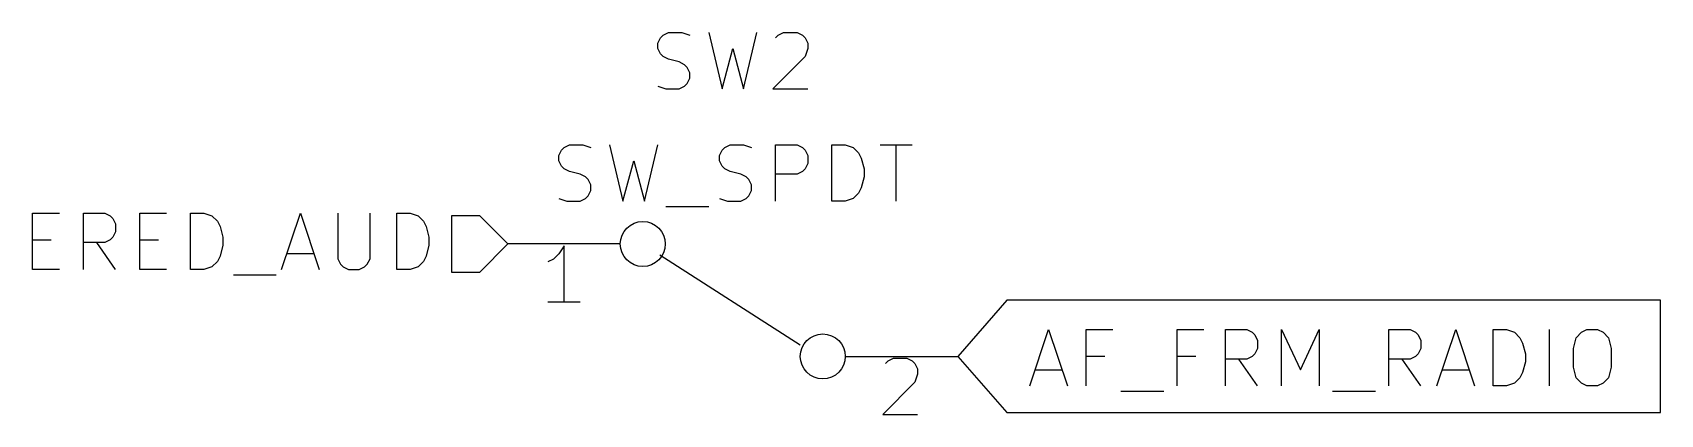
# Model space of a CAD drawing. Extents: x 0.4 to 16.1, y -11.3 to -0.4.
# Drawn here: x 2.607 to 4.055, y -8.952 to -8.612 of the extents above; entities that cross this region are included whole.
import ezdxf

# ---------------------------------------------------------------- set-up
doc = ezdxf.new("R2010")
doc.units = 0
doc.header["$MEASUREMENT"] = 0
for name, color, linetype in [('BROWN2', 54, 'CONTINUOUS'), ('CYAN2', 4, 'CONTINUOUS'), ('RED2', 1, 'CONTINUOUS')]:
    doc.layers.add(name, color=color, linetype=linetype)

msp = doc.modelspace()

# ---------------------------------------------------------------- linework, layer by layer
at = {"layer": 'BROWN2', "linetype": 'CONTINUOUS'}
for p, q in [((2.60747, -8.82262), (2.60747, -8.77262)), ((2.60747, -8.77262), (2.63128, -8.77262)), ((2.6527, -8.82262), (2.6527, -8.77262)), ((2.6527, -8.77262), (2.67175, -8.77262)), ((2.67175, -8.77262), (2.67652, -8.775)), ((2.67652, -8.775), (2.6789, -8.77738)), ((2.6789, -8.77738), (2.68128, -8.78214)), ((2.68128, -8.78214), (2.68128, -8.78928)), ((2.7027, -8.82262), (2.7027, -8.77262)), ((2.7027, -8.77262), (2.72652, -8.77262)), ((2.74794, -8.82262), (2.74794, -8.77262)), ((2.74794, -8.77262), (2.75985, -8.77262)), ((2.75985, -8.77262), (2.76699, -8.775)), ((2.76699, -8.775), (2.77175, -8.77976)), ((2.77175, -8.77976), (2.77413, -8.78452)), ((2.77413, -8.78452), (2.77652, -8.79405)), ((2.8289, -8.82262), (2.84556, -8.77262)), ((2.84556, -8.77262), (2.86223, -8.82262)), ((2.8789, -8.77262), (2.8789, -8.81309)), ((2.90747, -8.81309), (2.90747, -8.77262)), ((2.93128, -8.82262), (2.93128, -8.77262)), ((2.93128, -8.77262), (2.94318, -8.77262)), ((2.94318, -8.77262), (2.95032, -8.775)), ((2.95032, -8.775), (2.95509, -8.77976)), ((2.95509, -8.77976), (2.95747, -8.78452)), ((2.95747, -8.78452), (2.95985, -8.79405)), ((3.005, -8.775), (2.98, -8.775)), ((2.98, -8.775), (2.98, -8.825)), ((3.03, -8.8), (3.005, -8.775)), ((2.60747, -8.79643), (2.62413, -8.79643)), ((2.67175, -8.79881), (2.6527, -8.79881)), ((2.68128, -8.82262), (2.66461, -8.79881)), ((2.67652, -8.79643), (2.67175, -8.79881)), ((2.6789, -8.79405), (2.67652, -8.79643)), ((2.68128, -8.78928), (2.6789, -8.79405)), ((2.7027, -8.79643), (2.71937, -8.79643)), ((2.77652, -8.79405), (2.77652, -8.80119)), ((2.95985, -8.79405), (2.95985, -8.80119)), ((2.77413, -8.81071), (2.77175, -8.81547)), ((2.77652, -8.80119), (2.77413, -8.81071)), ((2.83366, -8.80833), (2.85747, -8.80833)), ((2.8789, -8.81309), (2.88128, -8.81785)), ((2.90509, -8.81785), (2.90747, -8.81309)), ((2.95747, -8.81071), (2.95509, -8.81547)), ((2.95985, -8.80119), (2.95747, -8.81071)), ((3.005, -8.825), (3.03, -8.8)), ((2.63128, -8.82262), (2.60747, -8.82262)), ((2.72652, -8.82262), (2.7027, -8.82262)), ((2.75985, -8.82262), (2.74794, -8.82262)), ((2.76699, -8.82024), (2.75985, -8.82262)), ((2.77175, -8.81547), (2.76699, -8.82024)), ((2.78604, -8.82738), (2.82413, -8.82738)), ((2.88128, -8.81785), (2.88366, -8.82024)), ((2.88366, -8.82024), (2.88842, -8.82262)), ((2.88842, -8.82262), (2.89794, -8.82262)), ((2.89794, -8.82262), (2.9027, -8.82024)), ((2.9027, -8.82024), (2.90509, -8.81785)), ((2.94318, -8.82262), (2.93128, -8.82262)), ((2.95032, -8.82024), (2.94318, -8.82262)), ((2.95509, -8.81547), (2.95032, -8.82024)), ((2.98, -8.825), (3.005, -8.825))]:
    msp.add_line(p, q, dxfattribs=at)
at = {"layer": 'CYAN2', "linetype": 'CONTINUOUS'}
for p, q in [((3.16333, -8.62148), (3.16571, -8.61671)), ((3.16333, -8.62624), (3.16333, -8.62148)), ((3.16571, -8.61671), (3.16809, -8.61433)), ((3.16809, -8.61433), (3.17285, -8.61195)), ((3.17285, -8.61195), (3.18476, -8.61195)), ((3.18476, -8.61195), (3.1919, -8.61433)), ((3.20857, -8.61195), (3.22047, -8.66195)), ((3.23952, -8.66195), (3.25142, -8.61195)), ((3.26809, -8.61671), (3.27047, -8.61433)), ((3.27047, -8.61433), (3.27523, -8.61195)), ((3.27523, -8.61195), (3.28714, -8.61195)), ((3.28714, -8.61195), (3.2919, -8.61433)), ((3.2919, -8.61433), (3.29428, -8.61671)), ((3.29428, -8.61671), (3.29666, -8.62148)), ((3.29666, -8.62148), (3.29666, -8.62624)), ((3.16571, -8.631), (3.16333, -8.62624)), ((3.16809, -8.63338), (3.16571, -8.631)), ((3.17285, -8.63576), (3.16809, -8.63338)), ((3.18237, -8.63814), (3.17285, -8.63576)), ((3.18714, -8.64052), (3.18237, -8.63814)), ((3.22047, -8.66195), (3.23, -8.62624)), ((3.23, -8.62624), (3.23952, -8.66195)), ((3.29428, -8.63338), (3.26571, -8.66195)), ((3.29666, -8.62624), (3.29428, -8.63338)), ((3.18952, -8.64291), (3.18714, -8.64052)), ((3.1919, -8.64767), (3.18952, -8.64291)), ((3.18952, -8.65719), (3.1919, -8.65243)), ((3.1919, -8.65243), (3.1919, -8.64767)), ((3.16333, -8.65957), (3.17047, -8.66195)), ((3.17047, -8.66195), (3.18237, -8.66195)), ((3.18237, -8.66195), (3.18714, -8.65957)), ((3.18714, -8.65957), (3.18952, -8.65719)), ((3.26571, -8.66195), (3.29666, -8.66195)), ((3.08, -8.71421), (3.08476, -8.71183)), ((3.08476, -8.71183), (3.09666, -8.71183)), ((3.09666, -8.71183), (3.1038, -8.71421)), ((3.12047, -8.71183), (3.13237, -8.76183)), ((3.15142, -8.76183), (3.16333, -8.71183)), ((3.22285, -8.71421), (3.22761, -8.71183)), ((3.22761, -8.71183), (3.23952, -8.71183)), ((3.23952, -8.71183), (3.24666, -8.71421)), ((3.26809, -8.76183), (3.26809, -8.71183)), ((3.26809, -8.71183), (3.28714, -8.71183)), ((3.28714, -8.71183), (3.2919, -8.71421)), ((3.31809, -8.76183), (3.31809, -8.71183)), ((3.31809, -8.71183), (3.33, -8.71183)), ((3.33, -8.71183), (3.33714, -8.71421)), ((3.36094, -8.71183), (3.38952, -8.71183)), ((3.37523, -8.76183), (3.37523, -8.71183)), ((3.07523, -8.72135), (3.07761, -8.71659)), ((3.07523, -8.72611), (3.07523, -8.72135)), ((3.07761, -8.73088), (3.07523, -8.72611)), ((3.07761, -8.71659), (3.08, -8.71421)), ((3.13237, -8.76183), (3.1419, -8.72611)), ((3.1419, -8.72611), (3.15142, -8.76183)), ((3.21809, -8.72135), (3.22047, -8.71659)), ((3.21809, -8.72611), (3.21809, -8.72135)), ((3.22047, -8.73088), (3.21809, -8.72611)), ((3.22047, -8.71659), (3.22285, -8.71421)), ((3.2919, -8.71421), (3.29428, -8.71659)), ((3.29428, -8.71659), (3.29666, -8.72135)), ((3.29666, -8.72135), (3.29666, -8.7285)), ((3.33714, -8.71421), (3.3419, -8.71897)), ((3.3419, -8.71897), (3.34428, -8.72374)), ((3.34428, -8.72374), (3.34666, -8.73326)), ((3.08, -8.73326), (3.07761, -8.73088)), ((3.08476, -8.73564), (3.08, -8.73326)), ((3.09428, -8.73802), (3.08476, -8.73564)), ((3.09904, -8.7404), (3.09428, -8.73802)), ((3.10142, -8.74278), (3.09904, -8.7404)), ((3.22285, -8.73326), (3.22047, -8.73088)), ((3.22761, -8.73564), (3.22285, -8.73326)), ((3.23714, -8.73802), (3.22761, -8.73564)), ((3.2419, -8.7404), (3.23714, -8.73802)), ((3.24428, -8.74278), (3.2419, -8.7404)), ((3.28714, -8.73802), (3.26809, -8.73802)), ((3.2919, -8.73564), (3.28714, -8.73802)), ((3.29428, -8.73326), (3.2919, -8.73564)), ((3.29666, -8.7285), (3.29428, -8.73326)), ((3.34666, -8.7404), (3.34428, -8.74993)), ((3.34666, -8.73326), (3.34666, -8.7404)), ((3.1038, -8.74754), (3.10142, -8.74278)), ((3.10142, -8.75707), (3.1038, -8.75231)), ((3.1038, -8.75231), (3.1038, -8.74754)), ((3.24666, -8.74754), (3.24428, -8.74278)), ((3.24428, -8.75707), (3.24666, -8.75231)), ((3.24666, -8.75231), (3.24666, -8.74754)), ((3.3419, -8.75469), (3.33714, -8.75945)), ((3.34428, -8.74993), (3.3419, -8.75469)), ((3.07523, -8.75945), (3.08237, -8.76183)), ((3.08237, -8.76183), (3.09428, -8.76183)), ((3.09428, -8.76183), (3.09904, -8.75945)), ((3.09904, -8.75945), (3.10142, -8.75707)), ((3.17047, -8.76659), (3.20857, -8.76659)), ((3.21809, -8.75945), (3.22523, -8.76183)), ((3.22523, -8.76183), (3.23714, -8.76183)), ((3.23714, -8.76183), (3.2419, -8.75945)), ((3.2419, -8.75945), (3.24428, -8.75707)), ((3.33, -8.76183), (3.31809, -8.76183)), ((3.33714, -8.75945), (3.33, -8.76183))]:
    msp.add_line(p, q, dxfattribs=at)
at = {"layer": 'RED2', "linetype": 'CONTINUOUS'}
for p, q in [((3.13, -8.8), (3.03, -8.8)), ((3.07047, -8.81352), (3.06571, -8.8159)), ((3.07524, -8.80876), (3.07047, -8.81352)), ((3.08, -8.80162), (3.07524, -8.80876)), ((3.08, -8.85162), (3.08, -8.80162)), ((3.29, -8.89), (3.165, -8.81)), ((3.09428, -8.85162), (3.06571, -8.85162)), ((3.47375, -8.84998), (3.43, -8.9)), ((4.05472, -8.84998), (3.47375, -8.84998)), ((4.05472, -8.9), (4.05472, -8.84998)), ((3.49414, -8.92619), (3.5108, -8.87619)), ((3.5108, -8.87619), (3.52747, -8.92619)), ((3.54414, -8.92619), (3.54414, -8.87619)), ((3.54414, -8.87619), (3.56795, -8.87619)), ((3.62509, -8.92619), (3.62509, -8.87619)), ((3.62509, -8.87619), (3.6489, -8.87619)), ((3.66795, -8.92619), (3.66795, -8.87619)), ((3.66795, -8.87619), (3.687, -8.87619)), ((3.687, -8.87619), (3.69176, -8.87857)), ((3.69176, -8.87857), (3.69414, -8.88095)), ((3.69414, -8.88095), (3.69652, -8.88572)), ((3.69652, -8.88572), (3.69652, -8.89286)), ((3.71795, -8.92619), (3.71795, -8.87619)), ((3.71795, -8.87619), (3.73461, -8.91191)), ((3.73461, -8.91191), (3.75128, -8.87619)), ((3.75128, -8.87619), (3.75128, -8.92619)), ((3.81319, -8.92619), (3.81319, -8.87619)), ((3.81319, -8.87619), (3.83223, -8.87619)), ((3.83223, -8.87619), (3.837, -8.87857)), ((3.837, -8.87857), (3.83938, -8.88095)), ((3.83938, -8.88095), (3.84176, -8.88572)), ((3.84176, -8.88572), (3.84176, -8.89286)), ((3.85604, -8.92619), (3.87271, -8.87619)), ((3.87271, -8.87619), (3.88938, -8.92619)), ((3.90604, -8.92619), (3.90604, -8.87619)), ((3.90604, -8.87619), (3.91795, -8.87619)), ((3.91795, -8.87619), (3.92509, -8.87857)), ((3.92509, -8.87857), (3.92985, -8.88333)), ((3.92985, -8.88333), (3.93223, -8.8881)), ((3.95604, -8.92619), (3.95604, -8.87619)), ((3.97747, -8.89286), (3.97985, -8.88333)), ((3.97985, -8.88333), (3.98461, -8.87857)), ((3.98461, -8.87857), (3.98938, -8.87619)), ((3.98938, -8.87619), (3.9989, -8.87619)), ((3.9989, -8.87619), (4.00366, -8.87857)), ((4.00366, -8.87857), (4.00843, -8.88333)), ((4.00843, -8.88333), (4.0108, -8.89286)), ((3.33, -8.9), (3.43, -8.9)), ((3.43, -8.9), (3.47375, -8.95002)), ((3.5608, -8.9), (3.54414, -8.9)), ((3.64176, -8.9), (3.62509, -8.9)), ((3.69176, -8.9), (3.687, -8.90238)), ((3.69414, -8.89762), (3.69176, -8.9)), ((3.69652, -8.89286), (3.69414, -8.89762)), ((3.837, -8.9), (3.83223, -8.90238)), ((3.83938, -8.89762), (3.837, -8.9)), ((3.84176, -8.89286), (3.83938, -8.89762)), ((3.93223, -8.8881), (3.93461, -8.89762)), ((3.93461, -8.89762), (3.93461, -8.90476)), ((3.97747, -8.90952), (3.97747, -8.89286)), ((4.0108, -8.89286), (4.0108, -8.90952)), ((4.05472, -8.95002), (4.05472, -8.9)), ((3.36571, -8.90638), (3.36809, -8.904)), ((3.36809, -8.904), (3.37285, -8.90162)), ((3.37285, -8.90162), (3.38476, -8.90162)), ((3.38476, -8.90162), (3.38952, -8.904)), ((3.38952, -8.904), (3.3919, -8.90638)), ((3.3919, -8.90638), (3.39428, -8.91114)), ((3.39428, -8.91114), (3.39428, -8.9159)), ((3.4989, -8.91191), (3.52271, -8.91191)), ((3.687, -8.90238), (3.66795, -8.90238)), ((3.69652, -8.92619), (3.67985, -8.90238)), ((3.83223, -8.90238), (3.81319, -8.90238)), ((3.84176, -8.92619), (3.82509, -8.90238)), ((3.8608, -8.91191), (3.88461, -8.91191)), ((3.93223, -8.91429), (3.92985, -8.91905)), ((3.93461, -8.90476), (3.93223, -8.91429)), ((3.97985, -8.91905), (3.97747, -8.90952)), ((4.0108, -8.90952), (4.00843, -8.91905)), ((3.3919, -8.92305), (3.36333, -8.95162)), ((3.39428, -8.9159), (3.3919, -8.92305)), ((3.91795, -8.92619), (3.90604, -8.92619)), ((3.92509, -8.92381), (3.91795, -8.92619)), ((3.92985, -8.91905), (3.92509, -8.92381)), ((3.98461, -8.92381), (3.97985, -8.91905)), ((3.98938, -8.92619), (3.98461, -8.92381)), ((3.9989, -8.92619), (3.98938, -8.92619)), ((4.00366, -8.92381), (3.9989, -8.92619)), ((4.00843, -8.91905), (4.00366, -8.92381)), ((3.57509, -8.93095), (3.61319, -8.93095)), ((3.76319, -8.93095), (3.80128, -8.93095)), ((3.36333, -8.95162), (3.39428, -8.95162)), ((3.47375, -8.95002), (4.05472, -8.95002))]:
    msp.add_line(p, q, dxfattribs=at)
at = {"layer": 'RED2'}
for centre in [(3.15, -8.8), (3.31, -8.9)]:
    msp.add_circle(centre, 0.02, dxfattribs=at)

doc.saveas('drawing.dxf')
